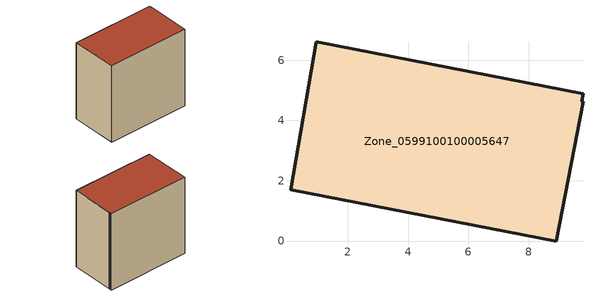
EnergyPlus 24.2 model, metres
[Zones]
Zone_0599100100005647
 floor ground (C_G): 9.76,4.63 9.8,4.62 8.91,0 0.1,1.71 0.96,6.6 9.8,4.89 z0
 wall outside (C_F): 0.96,6.6 0.1,1.71 8.91,0 9.8,4.62 9.76,4.63 9.8,4.89 0.96,6.6 z0:8.71
 roof outside (C_R): 9.8,4.89 0.96,6.6 0.1,1.71 8.91,0 9.8,4.62 9.76,4.63 z8.71
[BUILDING]
Pand.0599100100005647: North Axis=0; Terrain=City; Loads Convergence Tolerance Value=0.04; Temperature Convergence Tolerance Value=0.4; Solar Distribution=FullExterior; Maximum Number of Warmup Days=25; Minimum Number of Warmup Days=1
[Site:Location]
Rotterdam.The.Hague.AP_ZH_NLD Design_Conditions: Latitude=51.96; Longitude=4.45; Time Zone=1; Elevation=-4.5
[SITE:GROUNDTEMPERATURE:BUILDINGSURFACE]
18, 18, 18, 18, 18, 18, 18, 18, 18, 18, 18, 18
[MATERIAL] Thermal Absorptance=0.9; Solar Absorptance=0.7; Visible Absorptance=0.7
Name | Roughness | Thickness | Conductivity | Density | Specific Heat
G.TI.2006-2014 | MediumSmooth | 0.15 | 0.06 | 540 | 1210
F.TI.2006-2014 | Rough | 0.3 | 0.12 | 1920 | 840
R.TI.2006-2014 | MediumRough | 0.2 | 0.08 | 1500 | 1000
[CONSTRUCTION]
C_G: G.TI.2006-2014
C_F: F.TI.2006-2014
C_R: R.TI.2006-2014
[ZONE]
Zone_0599100100005647: Type=1; Multiplier=1; Ceiling Height=Autocalculate; Volume=Autocalculate; Floor Area=autocalculate; Part of Total Floor Area=Yes
[ZONEINFILTRATION:DESIGNFLOWRATE]
Infil_Zone_0599100100005647: Zone or ZoneList or Space or SpaceList=Zone_0599100100005647; Schedule=AlwaysOn; Design Flow Rate Calculation Method=Flow/Area; Flow Rate per Floor Area=0.0015; Constant Term Coefficient=1; Temperature Term Coefficient=0; Velocity Term Coefficient=0; Velocity Squared Term Coefficient=0
[HVACTEMPLATE:ZONE:IDEALLOADSAIRSYSTEM]
Zone_0599100100005647: Maximum Heating Supply Air Temperature=50; Minimum Cooling Supply Air Temperature=13; Maximum Heating Supply Air Humidity Ratio=0.0156; Minimum Cooling Supply Air Humidity Ratio=0.0077; Heating Limit=NoLimit; Cooling Limit=NoLimit; Dehumidification Control Type=ConstantSensibleHeatRatio; Cooling Sensible Heat Ratio=0.7; Dehumidification Setpoint=60; Humidification Control Type=None; Humidification Setpoint=30; Outdoor Air Method=None; Outdoor Air Flow Rate per Person=0.00944; Outdoor Air Flow Rate per Zone Floor Area=0; Outdoor Air Flow Rate per Zone=0; Demand Controlled Ventilation Type=None; Outdoor Air Economizer Type=NoEconomizer; Heat Recovery Type=None; Sensible Heat Recovery Effectiveness=0.7; Latent Heat Recovery Effectiveness=0.65
[ZONECONTROL:THERMOSTAT]
ThermostatControl_Zone_0599100100005647: Zone or ZoneList=Zone_0599100100005647; Control Type Schedule=DualSetpointControlType; Control 1=Thermostat_Zone_0599100100005647; Temperature Difference Between Cutout And Setpoint=0
[THERMOSTATSETPOINT:DUALSETPOINT]
Thermostat_Zone_0599100100005647: Heating Setpoint Temperature Schedule=HeatingSetpoint_Zone_0599100100005647; Cooling Setpoint Temperature Schedule=CoolingSetpoint_Zone_0599100100005647
[SCHEDULE:COMPACT]
HeatingSetpoint_Zone_0599100100005647: Through: 12/31, For: AllDays, Until: 24:00, 21
CoolingSetpoint_Zone_0599100100005647: Through: 12/31, For: AllDays, Until: 24:00, 24
DualSetpointControlType: Through: 12/31, For: AllDays, Until: 24:00, 4
AlwaysOn: Through: 12/31, For: AllDays, Until: 24:00, 1
